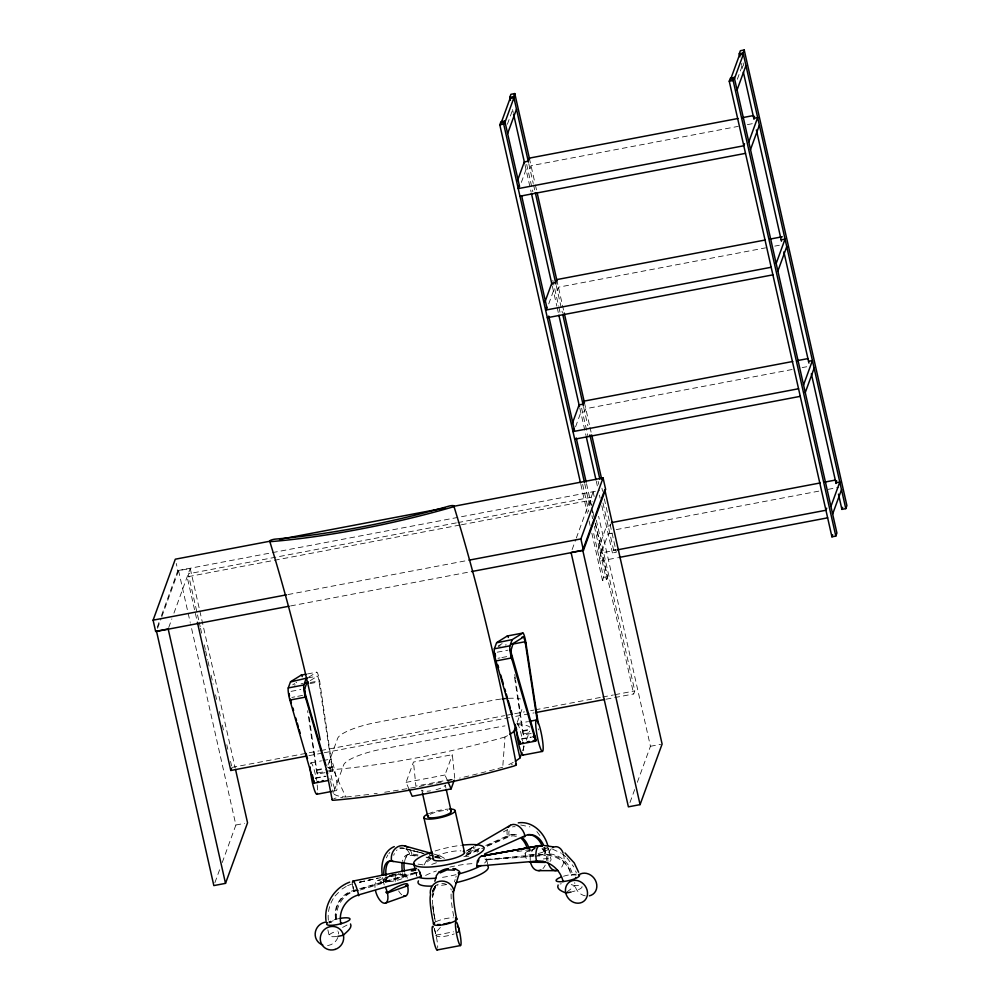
<?xml version="1.0" encoding="UTF-8"?>
<svg xmlns="http://www.w3.org/2000/svg" width="1000" height="1000" viewBox="0 0 1000 1000"><rect width="100%" height="100%" fill="white"/><g stroke="black" fill="none" stroke-linecap="round" stroke-linejoin="round"><path stroke-width="0.75" stroke-dasharray="5 3.75" d="M384.225 878.213A23.963 10.812 70.4 0 0 384.85 881.575L386.975 881.05L386.575 878.75M387.013 880.962L386.912 880.875A9.6 2.212 -12.7 0 1 390.15 877.062A9.6 2.212 -12.7 0 1 403.013 875.125L405.163 874.562L404.725 872.3M502.875 765.3L504.988 736.988A53.788 12.375 -12.7 0 0 507.8 735.5M432.475 897.6L435.737 885.675M424.15 864.9L426.25 861M432.575 891.65L433.312 889.075M404.613 861.175C405.95 854.575 409.425 854.7 416.575 856.312M544.637 847.738A23.963 16.325 90 0 1 545.575 851.05L543.812 851.05A9.6 2.212 -12.7 0 0 543.663 848.037M454.425 881.787L455.138 879.5M455.863 877.225L456.213 876.075M435.4 886.488L432.887 894.475A23.963 3.413 79.2 0 0 432.525 896.4M576.15 875.163A9.6 2.212 -12.7 0 0 571.512 875.1L570.837 874.975L572.45 874.388A23.963 20.888 52.4 0 0 545.837 853.962A12 5.188 83.8 0 0 543.85 848.587M434.637 886.888L432.663 892.675L434.6 887.038M157.25 627.2L159.362 621.4M161.475 615.588L177.85 570.588L176.25 563.462M157.562 628.325L161.238 618.225M161.762 616.788L178.562 570.638L190.225 568.425L199.488 609.55M168.713 627.55L171.863 618.9M173.95 613.125L190.225 568.425M214.887 882.7L220.138 868.275M222.237 862.513L235.888 825.013L190.575 623.95M507.388 124.25L512.612 109.9M521.337 182.413L526.038 169.5L529.925 168.762L531.038 165.712L738.188 126.375M325.075 772.65L317.3 774.125A16 2.275 79.2 0 0 316.4 770.45L307.587 710.688M317.3 774.125L308.637 713.65M327.962 765.013L337.663 738.337A35.987 8.275 -12.7 0 1 375.988 722.537L492.663 700.375A35.987 8.275 -12.7 0 1 501.112 699.038M328.963 771.9L332.85 771.162A16 2.275 79.2 0 0 331.95 767.5L318.475 678.188L317.562 676.087L308.45 677.825M332.85 771.162L319.75 681.725A8 1.137 79.2 0 0 316.75 672.188L307.025 674.025M327.5 767A53.788 12.375 -12.7 0 0 333.225 769.613L345.812 797.025A53.788 12.375 -12.7 0 1 333.3 793.363L343.65 764.912A35.987 8.275 -12.7 0 1 381.987 749.112L498.65 726.963A35.987 8.275 -12.7 0 1 504.963 725.9M548.725 303.913L553.425 291L557.312 290.262L558.413 287.213L765.562 247.862M409.137 789.338L406.075 782.375L413.475 762.05L452.362 754.675L454.8 778.737L415.9 786.125L413.475 762.05M447.425 780.55L444.975 775L452.362 754.675M575.575 426.838L580.8 412.488L584.688 411.75L585.8 408.7L792.938 369.35M737.35 79.225L742.05 66.312M572.125 549.587L575.8 539.487M576.325 538.05L593.125 491.9L596.038 491.35M517.212 722.438L523.038 706.438M531.188 733.5L523.413 734.975A16 2.275 79.2 0 0 522.513 731.3L514.525 676.912M523.413 734.975L515.588 680.025M522.562 750.8L524.5 745.462M526.438 740.125L529.675 731.237M611.1 523.612L610.35 525.65L606.462 526.388L597.587 550.775L601.475 550.037L600.375 553.088L615.712 550.175M595.45 523.288L607.475 576.613L606.362 579.663L602.475 580.4L603.575 577.35L592.938 530.112M604.325 498.888L616.35 552.225L612.45 552.962L613.562 549.913L602.925 502.675M606.112 699.2L633.688 693.962L634.8 690.913L596.275 519.975M629.975 802.513L635.225 788.1M637.325 782.325L650.45 746.275L598.612 516.275M432.8 890.837L433.825 888.088M466.213 853.388L475.087 847.6M386.35 857.875L387.837 854.963M333.2 898.688C328.688 906.062 327.038 915.15 328.925 923.612M388.837 853.7L389.862 852.4M335.05 895.987L341.15 889.75M432.475 895.575L432.887 894.475A9.6 9.237 20 0 1 446.15 884.312M440.35 927.438L437.163 931.038L436.025 935.15A12 2.763 -12.7 0 0 441.675 936.637A12 2.763 -12.7 0 0 454.188 933.913M566.875 892.038L575.037 885.775A12 2.763 -12.7 0 1 582.013 887.212A12 2.763 -12.7 0 1 572.362 891.712M342.6 927.412L348.75 924.15M341.987 889.062L346.6 886.188M292.7 684.812L294.688 683.575M296.012 682.763L296.675 682.35M308.8 677.113L316.75 672.188M310.238 680.625L317.562 676.087M498.15 646.075L502.125 643.612M528 851.05L529.763 851.05A9.6 2.212 -12.7 0 1 534.862 849.237M473.787 846.787L468.55 849.862L473.787 846.838M467.137 850.4L473.913 846.513M503.462 831.875L507.512 829.625M431.35 858.775L427.625 861.55L426.188 864.425A2.512 2.163 -79 0 0 426.175 864.912M468.325 851.35L473.113 850.625L477.638 852.087M467.025 853.925L483.162 846.675M485.85 845.475L507.388 835.825A23.963 16.325 90 0 1 518.162 836.087M466.087 855.138L479.538 849.1M487.612 845.475L509.137 835.825A23.963 16.325 90 0 1 519.913 836.087M465.65 855.65L484.525 847.425M487.225 846.25L509.975 836.338L513 835.788L517.212 836.525M347.562 885.662L352.612 883.725M377.337 880.537L396.075 873.875M358.55 890.487C343.175 892.038 335.3 907.3 336.287 919.775A9.6 2.212 -12.7 0 0 328.95 923.713M360.05 890.037L416.7 873.05M414.925 872.613L353.5 890.487A23.963 23 -49 0 0 335.775 919.338L337.175 919.275M416.688 872.463L354.012 890.925A23.963 23 -49 0 0 336.287 919.775M560.062 884.025L561.325 883.75M434.85 857.475L439.288 857.262L442.038 858.825M359.438 882.25L377.625 878.238M389.762 875.562L397.337 873.888M359.462 882.25L380.8 877.6M389.95 875.6L399.087 873.6M359.712 882.087L377.912 878.15M390.062 875.525L397.65 873.875M747.387 124.625L753.525 123.462M774.775 246.112L779.375 245.238M802.15 367.612L806.75 366.737M177.85 570.588L599.5 490.5M456.35 522.888L188.263 573.812L198.837 620.7M457.887 522.6L591.163 497.287L592.188 501.825M459.837 525.062L187.15 576.862L197.037 620.725M461.375 524.775L590.05 500.337L591.413 506.388M616.25 529.612L818.787 491.138M828 489.387L838.737 487.35M288.025 594.55L467.425 560.475M612.062 533.237L608.175 533.975L599.3 558.375L603.188 557.638L602.087 560.675L617.425 557.762M290.587 605.938L469.988 571.862M613.562 549.913L616.163 549.425M603.575 577.35L607.475 576.613M294.288 685.075L295.262 684.9M301.087 683.787L302.95 683.538M498.45 646.3L500.4 645.938M505.262 645.013L506.238 644.825M310.275 682.537L319.025 680.875M310.025 683.575L319.75 681.725M291.062 691.363L300.788 689.513M497.175 652.212L507.863 650.188M291.863 697.425L294.788 696.875M297.7 696.325L302.562 695.4M497.975 658.288L499.925 657.913M501.863 657.537L506.725 656.625M231.9 767.438L319.225 750.85M320.75 750.562L504.588 715.65M506.112 715.35L524.5 711.862M530.625 710.7L533.688 710.113M535.225 709.825L601.087 697.312M602.625 697.025L613.35 694.987M614.875 694.7L634.8 690.913M308.913 755.65L322.7 753.025M324.237 752.738L509.6 717.525M515.725 716.363L534.113 712.875M310.988 762.837L321.463 760.85M322.962 760.562L330.438 759.15M517.112 723.688L527.575 721.7M316.637 769.8L323.438 768.5M328.3 767.575L332.188 766.838M522.75 730.65L529.562 729.35M316.4 770.45L324.175 768.975M329.038 768.05L331.95 767.5M522.513 731.3L530.288 729.825M317.712 772.975L324.525 771.688M328.413 770.95L333.275 770.025M523.837 733.825L530.638 732.537M315.475 777.962L325.2 776.112M521.587 738.812L531.312 736.963M315.338 778.325L326.037 776.3M521.462 739.175L531.175 737.337M333.212 791.15L336.2 790.588A16 2.275 79.2 0 0 333.925 767.237A16 2.275 79.2 0 0 329.837 766.775A16 2.275 79.2 0 0 336.2 790.588M406.075 782.375L444.975 775M235.888 825.013L244.638 823.35M650.45 746.275L660.65 744.338M436.025 935.15L453.525 931.825M517.05 851.637L535.312 848.75M534.65 854.887L486.15 859.425A1.963 0.85 83.8 0 1 485.462 859.9L533.725 855.6M538.387 854.575C550.163 853.9 567.663 858.45 570.837 874.975M537.45 855.3L544.9 854.675A23.963 20.888 52.4 0 1 571.512 875.1M485.688 859.938L533.488 856.375M534.975 856.263L545.538 855.475L544.9 854.675A9.6 4.15 83.8 0 0 541.962 848.662M399.675 847.875L404.525 848.375M520.725 824.987L529.95 826.9M543.625 847.837L549.55 848.413M426.912 857.725L431.238 858.325M418.088 864.125L424.2 865.05M417.925 854.912L411.812 853.975A23.963 10.812 70.4 0 0 404.425 860.725M428.113 856.462L430.15 856.775M436.262 857.7L442.375 858.637M417.95 855.938L409.8 854.7A9.6 8.275 -79 0 0 400.062 848.3M426.087 857.175L430.163 857.8M440.138 855.888L444.113 858.15A3.088 2.662 -79 0 1 444.338 858.675M424.15 853.538L405.988 849.075L423.425 853.462M434.75 856.15L439.288 857.262M429.237 854.938L433.587 856.025M435.05 856.4L437.95 857.125L435.05 856.363A19.825 17.087 -79 0 1 440.1 856.15M571.25 884.587L575.037 885.775M405.975 848.75L414.7 851.038M416.15 851.425L423.413 853.325M429.225 854.85L433.587 855.987M386.875 880.863L386.912 880.875A23.963 10.812 70.4 0 1 386.238 877.5M433.175 853.9L440.538 855.95M552.513 849.15L560.988 853.062M478.075 850.938L478.762 851.325M405.163 874.475L405.075 874.425A23.963 10.812 70.4 0 1 404.675 872.712M561.85 853.662L566.188 857.05M566.925 857.788L573.812 866.912M536.85 831.562L542.125 838.462M575.612 870.975L576.35 872.962M542.987 849.188L543.55 851.3M743.088 62.925L743.775 65.975M741.413 63.475L742.663 69.025M529.325 158.125L535.037 183.475M535.388 185L536.763 191.1M556.712 279.613L564.225 313M584.425 402.625L589.637 425.75M589.987 427.275L591.362 433.375M528.775 163.675L533.25 183.487M533.587 185L534.963 191.1M556.25 285.575L562.438 313M583.663 407.188L587.837 425.75M601.925 488.225L602.612 491.275M526.688 164.412L532.875 191.838M552.788 280.212L558.625 306.112M558.962 307.638L560 312.213M581.625 408.212L587.812 435.637M598.112 481.35L598.8 484.387M512.525 109.562L513.212 112.6M524.888 164.412L531.075 191.838M552.362 286.312L556.825 306.112M557.175 307.638L558.55 313.738M579.837 408.212L586.013 435.637M596.312 481.35L597.35 485.913M599.412 495.062L600.1 498.113M601.812 505.725L612.45 552.962M593.125 491.9L594.15 496.475M586.525 483.663L591.325 505M592.7 511.1L593.737 515.662M591.75 507.9L593.8 516.975M595.163 523.025L633.688 693.962M584.725 483.663L589.875 506.525M591.938 515.662L592.625 518.713M594.338 526.337L606.362 579.663M582.638 484.4L588.812 511.838M580.837 484.412L587.362 513.362M589.075 520.975L590.112 525.55M591.825 533.162L602.475 580.4M548.5 848.375L551.075 859.762M525.112 853.7L526.763 861.062M486.6 859.45L488.312 867.038M445.875 787.862L445.213 784.912A12 2.763 -12.7 0 1 435.012 789.987M422.45 793.062L421.788 790.1A12 2.763 -12.7 0 0 430.513 790.875M434.412 928.55L436.025 935.675M415.688 872.175L416.337 875.025M406.625 875.337L407.287 878.263M383.225 880.638L384.188 884.912M329.925 778.413L330.3 780.075M330.6 781.413L333.3 793.363M327.875 929.85L329.162 935.537M199.838 611.075L235.188 767.962M199.175 622.212L200.2 626.75M200.538 628.263L201.9 634.325M204.288 644.912L205.312 649.45M205.65 650.962L207.7 660.037M208.038 661.55L209.062 666.087M211.1 675.163L213.15 684.237M215.538 694.825L216.562 699.362M219.288 711.462L220.312 716M222.35 725.088L224.062 732.65M226.788 744.75L227.812 749.287M230.538 761.388L231.562 765.925M178.562 570.638L190.225 622.425M385.138 877.725L385.65 880.288M383.325 880.863L382.65 877.487M434.762 918.337L433.862 913.312M434.762 918.85L433.862 913.875M514.75 674.5L515.375 678.65M433.475 911.425L432.587 904.5M433.375 910.05L432.45 900.175M504.988 736.988A232.35 53.45 -12.7 0 1 333.225 769.613M517.263 724.812A35.987 8.275 -12.7 0 1 529.888 727.2M508.363 698.35A35.987 8.275 -12.7 0 1 520.45 698.962M502.738 767.225A232.35 53.45 -12.7 0 1 459.6 778.125M452.575 779.7A232.35 53.45 -12.7 0 1 445.763 781.188M441.287 782.138A232.35 53.45 -12.7 0 1 382.762 792.537M377.2 793.325A232.35 53.45 -12.7 0 1 374.15 793.737M368.738 794.45A232.35 53.45 -12.7 0 1 340.637 797.513M513.237 762.387A53.788 12.375 -12.7 0 1 505.675 766.012M430.3 814.287A12 2.763 -12.7 0 1 447.663 810.325M434.913 857.138A16 3.675 -12.7 0 1 460.887 850.875M428.3 813.838A16 3.675 -12.7 0 1 447.875 809.125M486.337 858.725A35.987 8.275 -12.7 0 1 484.375 863.213M456 874.675A35.987 8.275 -12.7 0 1 439.087 877.8M417.15 876.388A35.987 8.275 -12.7 0 1 417.475 872.312M431.725 864.425A35.987 8.275 -12.7 0 1 437.7 862.362M463.837 856.675A35.987 8.275 -12.7 0 1 470.325 856.075M435.138 850.975A35.987 8.275 -12.7 0 1 461.275 845.275M446.5 884.575A35.987 8.275 -12.7 0 1 437.488 885.75M425.613 875.438A35.987 8.275 -12.7 0 1 436.388 870.962M449.725 867.125A35.987 8.275 -12.7 0 1 475 863.538M352.45 883.737A12 1.95 75.1 0 0 353.5 890.487L354.025 891.838L354.012 890.925A9.6 1.562 75.1 0 1 353.15 884.987M339 918.587A12 2.763 -12.7 0 0 328.738 921.963A12 11.513 -49 0 1 332.1 923.012M336.75 936.475A12 2.763 -12.7 0 1 329.15 935.375A12 2.763 -12.7 0 1 337.3 931.012M338.5 931.762A12 11.513 -49 0 1 338.587 933.988M337.863 937.463A12 11.513 -49 0 1 326.2 945.575M450.788 888.775A9.6 9.237 20 0 1 451.312 890.05M435.425 921.6A23.963 3.413 79.2 0 1 432.525 901.85M453.725 916.312A23.963 3.413 79.2 0 1 451.275 892.087M435.975 921.737A12 2.763 -12.7 0 1 453.338 917.788M434.162 928.662A12 1.7 79.2 0 1 437.713 947.675M563.5 876.25A12 2.763 -12.7 0 1 576.213 874.212M485.012 858.812A2.512 1.087 83.8 0 1 485.275 859.638M585.3 895.875A12 10.462 52.4 0 1 574.75 882.588M547.062 847.487A12 2.763 -12.7 0 1 537.537 853.7M533.95 854.388A12 2.763 -12.7 0 1 525.1 853.413A12 2.763 -12.7 0 1 534.875 848.662M543.387 849.362A23.963 16.325 90 0 1 543.812 851.05M529.338 849.362A23.963 16.325 90 0 1 529.763 851.05M507.312 829.938A12 8.338 64.1 0 0 507.388 835.825L508.512 836.938L509.137 835.825A9.6 6.675 64.1 0 1 510.1 828.775M512.475 826.95A9.6 6.675 64.1 0 1 515.15 826.775M466.325 851.062A19.825 13.787 64.1 0 1 478.05 851.162M543.35 858.925A12 2.763 -12.7 0 1 549.95 861.388M530.25 860.288A12 8.175 90 0 1 533.737 848.75M542.75 848.55A12 8.175 90 0 1 546.413 860.537M545.225 865.125A12 8.175 90 0 1 542.938 868.575M547.962 861.388A12 8.175 90 0 1 551.312 848.75M563.413 853.875A12 8.175 90 0 1 559.85 869.175M410.075 849.875A12 10.35 -79 0 1 411.812 853.975L410.962 855.475L409.8 854.7A23.963 10.812 70.4 0 0 402.413 861.45M393.738 855.312A9.6 8.275 -79 0 1 394.363 853.55M396.4 850.537A9.6 8.275 -79 0 1 397.062 849.925M403.013 875.125A23.963 10.812 70.4 0 1 402.663 873.425M426.337 861.125A19.825 17.087 -79 0 1 431.112 857.688M375 887.55A12 5.412 70.4 0 1 383.837 884.575M401.812 894.8A12 5.412 70.4 0 1 398.612 890.913M395.288 881.413A12 5.412 70.4 0 1 397.038 873.612M400.175 873.65A12 5.412 70.4 0 1 405.2 879.375M310.338 763.8A16 2.275 79.2 0 1 316.512 780.362M317.188 784.975A16 2.275 79.2 0 1 317.6 791.175M516.9 723.737A16 2.275 79.2 0 1 522.625 741.213M523.3 745.825A16 2.275 79.2 0 1 523.713 751.025M538.188 728.787A16 2.275 79.2 0 1 538.475 729.912M511.287 764.812A4 0.925 -12.7 0 1 512.362 764.538M333.812 798.675A4 0.925 -12.7 0 1 336.075 798.025M388.612 881.712A12 2.763 -12.7 0 0 406.637 875.625A12 2.763 -12.7 0 0 389.525 876.625A12 2.763 -12.7 0 0 388.612 881.712"/><path stroke-width="1.5" d="M421.35 876.85L419.675 871.95M455.325 868.825L459.162 871.15A3.137 3.025 20 0 1 459.625 872.212L459.438 872.613A1.963 1.887 20 0 1 458.15 873.012M537.487 861.3L537.05 861.938L536.512 861.125A12 5.188 83.8 0 1 536.862 848.75A12 5.188 83.8 0 1 542.15 846.45M358.7 895.75L358.6 894.912A12 1.95 75.1 0 0 354.812 883.325A12 1.95 75.1 0 0 352.45 882.487M537.275 720.975L525.112 641.513L523.675 636.938L513.038 643.538L510.75 651.263L535.062 736.587L533.125 736.963M477.887 862.375L478.888 859.862M306.85 682.8L304.625 689.013L305.2 693.8L326.025 765.625M459.625 872.262L453.888 890.475A23.963 3.413 79.2 0 0 456.8 919.325L455.525 919.3M434.862 881.237L436.3 876.688A3.088 2.975 20 0 1 436.238 875.837L439.175 871.725M289.062 606.225L155.662 631.562L153.1 620.175L175.287 559.2L270.35 541.138M305.85 756.225L230.787 770.487L231.525 768.45M328.575 780.425L314 783.2L289.875 700.075A8 1.137 79.2 0 1 288.263 687.938L290.438 681.963L307.475 677.938M580.5 482.887L499.8 124.812L500.913 121.762L504.8 121.025L519.562 186.537M510.475 100.412L509.787 97.362L510.887 94.325L514.788 93.575L529.55 159.1M225.512 883.363L168.188 629L156.512 631.213L213.837 885.588L225.512 883.363L247.55 822.8L235.538 769.488M584.388 482.15L503.688 124.075L504.8 121.025M528.438 162.15L513.675 96.625L514.788 93.575M327.663 773.75L305.425 697.113A8 1.137 79.2 0 1 303.812 684.975L305.988 679M507.625 133.55L516.5 109.162M517.537 180.562L524.325 161.912L528.212 161.175L529.325 158.125L738.012 118.488M519.338 185.562L518.237 188.612L743.787 145.775L744.525 143.737M314 783.2L314.337 782.25A16 2.275 79.2 0 1 313.975 780.55M544.925 302.05L551.712 283.4L555.6 282.663L556.712 279.613L765.387 239.975M546.725 307.05L545.612 310.1L771.175 267.262M572.3 423.55L579.087 404.9L582.975 404.15L584.087 401.112L792.763 361.475M574.1 428.55L572.987 431.6L798.55 388.75M533.263 736.587L535.2 736.225A16 2.275 79.2 0 0 536.013 740.15L535.662 741.1L520.112 744.05L495.988 660.925A8 1.137 79.2 0 1 494.375 648.787L496.55 642.812L512.263 639.612L522.863 633.038A8 1.137 79.2 0 1 525.862 642.575L538.325 723.975M409.137 789.338L412.212 796.287L451.1 788.9L454.263 780.188M535.662 741.1L511.538 657.962A8 1.137 79.2 0 1 509.925 645.837L512.1 639.85M729.25 81.225L730.35 78.175L734.25 77.438L836.912 533.038L835.812 536.087L831.925 536.825L729.25 81.225L733.138 80.487L734.25 77.438M739.912 56.837L739.237 53.788L740.337 50.738L744.225 50L846.9 505.6L845.788 508.638L841.9 509.387L838.475 494.15M845.788 508.638L743.125 53.05L744.225 50M737.062 89.963L745.95 65.575M471.525 571.575L583.45 550.312L580.887 538.925L603.075 477.938L452.812 506.488M515.288 761.213A53.788 12.375 -12.7 0 0 519.975 757.913L513.975 731.338L515.275 727.775M582.75 550.25L604.788 489.688L662.113 744.062L640.075 804.625L628.4 806.85L571.075 552.475L582.75 550.25L640.075 804.625M583.45 550.312L605.638 489.338L603.075 477.938M520.112 744.05L520.45 743.1A16 2.275 79.2 0 1 520.087 741.4M519.975 757.913L521.912 752.575M754.513 116.3L753.775 118.325L757.663 117.587L748.787 141.988M750.5 149.575L759.375 125.188M776.175 263.475L785.05 239.088L781.15 239.825M777.875 271.062L786.75 246.675M803.55 384.963L812.425 360.575L808.538 361.312M805.263 392.562L814.137 368.162M826.675 508.212L825.925 510.25L617.25 549.875M836.65 480.775L835.913 482.8L839.8 482.062L830.925 506.463M832.638 514.05L841.513 489.663M831.925 536.825L832.663 534.788M841.9 509.387L842.638 507.35M477.475 860.725L476.763 865.275A3.088 1.338 83.8 0 0 476.9 866.137L477.088 866.4A1.963 0.85 83.8 0 0 477.762 865.888L477.837 865.525M393.4 861.525L391.637 861.15A12 10.35 -79 0 1 395.887 848.025A12 10.35 -79 0 1 407.887 847.537M387.4 892.962L407.587 885.8C410.337 879.225 389.7 890.163 387.4 892.962A12 2.763 -12.7 0 1 385.788 892.038M558.125 885.013C556 889.212 562.612 891.562 565.712 892.938A12 2.763 -12.7 0 0 571.175 892M407.587 885.8L407.638 885.738A12 2.763 -12.7 0 0 405.55 885.612M440.112 872.925L446.95 869.875L454.538 870.163M290.587 681.712L301.2 675.138L306.062 674.212M308.25 681.862L304.9 683.175M496.712 642.575L507.312 635.988L522.863 633.038M510.425 825.275L475.262 845.738M394.288 846.6C383.475 850.975 380.675 864.262 382.238 874.7M484.6 853.962L524.95 835.825A23.963 16.325 90 0 1 543.375 844.675M349.725 882.125C334.288 887.688 323.837 904.412 326 920.75M385.55 903.075L405.725 895.9M421.325 876.625L358.6 894.912A23.963 23 -49 0 0 340.875 923.763L341.763 923.263L340.475 923.3M563.513 880.925L562.475 881.375L563.125 881.55A23.963 20.888 52.4 0 0 536.512 861.125L476.9 866.137M434.525 923.288L433.512 923.7A23.963 3.413 79.2 0 1 430.55 894.912A12 11.55 20 0 1 439.65 881.275A12 11.55 20 0 1 453.888 890.475L452.525 891.812M412.8 870.612L415.85 869.95L411.3 870.925M353.038 881.075L416.613 868.325M509.787 97.362L513.675 96.625M739.237 53.788L743.125 53.05M499.8 124.812L503.688 124.075M742.613 117.613L753.35 115.575M519.938 196.2L745.5 153.363M769.987 239.1L782.262 236.775M547.325 317.7L772.887 274.85M797.375 360.6L808.112 358.562M574.7 439.188L800.263 396.35M279.55 539.388L445.15 507.938M611.462 522.6L820.15 482.962M824.75 482.088L835.487 480.05M153.1 620.175L286.488 594.837M468.95 560.175L580.887 538.925M618.962 557.475L827.638 517.837M521.7 637.325L523.638 636.95M511.012 644.025L513.038 643.538M306.388 683.275L308.337 682.9M512.5 644.125L525.138 641.725M524.888 642.763L525.862 642.575M288.263 687.938L303.812 684.975M494.375 648.787L509.925 645.837M303.7 688.962L304.675 688.775M509.812 649.812L510.788 649.625M304.5 695.025L305.475 694.85M510.625 655.875L511.587 655.7M289.875 700.075L305.425 697.113M495.988 660.925L511.538 657.962M535.638 712.588L604.575 699.488M529.075 721.413L536.55 720M317.262 781.7L318.225 781.513M322.125 780.775L323.088 780.588M522.4 742.738L523.375 742.55M527.263 741.812L529.2 741.438M533.1 740.7L536.013 740.15M316.762 794.275L331.712 791.438M522.875 755.125L542.312 751.438A16 2.275 79.2 0 0 540.037 728.088A16 2.275 79.2 0 0 535.95 727.625A16 2.275 79.2 0 0 542.312 751.438M437.075 949.987L460.412 945.562A12 1.7 79.2 0 0 458.713 928.05L457.488 926.425M539.55 845.65L481.2 856.225L540.588 845.625L482.15 855.863M518.288 822.85C532.288 820.763 544.288 832.65 547.725 845.4M529.562 862.2L545.225 862.425M538.675 870.65L556.25 870.65M543.7 845.45L553.188 846.85M542.625 861.488L544.525 861.762M414.038 864.538L391.637 861.15A23.963 10.812 70.4 0 0 383.875 874.975M350.525 923.962C352.713 927.962 346.075 932.237 343.425 935.163A12 2.763 -12.7 0 1 337.887 936.312M405.213 846.087L431.7 853.487M483.938 855.938L484.888 856.488M421.213 876.975L419.6 872.663M565.013 852.962L574.237 862.913L578.638 872.262M523.638 836.612L524.625 836.85L524.95 835.825A12 8.338 64.1 0 0 517.375 825.387A12 8.338 64.1 0 0 508.35 827.375M448.038 781.95L451.1 788.9M453.862 506.062C479.913 590.913 499.775 677.55 516.337 764.712M269.675 541.05C289.775 606.425 306.125 672.9 320.213 739.812M497.875 664.975L498.6 667.5M500.8 675.088L501.538 677.613M501.9 678.875L503.375 683.938M504.837 688.988L505.575 691.513M506.312 694.038L507.413 697.837M508.137 700.362L510.337 707.95M511.075 710.475L512.175 714.262M515.112 724.375L516.575 729.438M290.287 699.062L291.388 702.85M292.85 707.913L293.587 710.438M295.788 718.025L296.525 720.55M297.262 723.075L298.363 726.875M299.088 729.4L300.188 733.188M306.062 753.413L307.525 758.475M312.3 774.9L313.4 778.7M743.35 72.075L754 119.312M756.4 129.975L781.462 241.2M783.875 251.875L808.938 363.1M811.338 373.775L836.062 483.475M733.138 80.487L835.812 536.087M537.1 192.625L557.013 281M564.225 313L584.487 402.9M591.7 434.9L601.663 479.087M535.3 192.625L555.913 284.05M562.775 314.525L583.375 405.95M589.9 434.9L599.862 479.087M513.562 114.125L524.55 162.887M531.413 193.363L552.025 284.788M558.888 315.262L579.487 406.688M586.362 437.163L595.975 479.825M521.625 195.688L547.038 308.438M548.75 316.062L574.5 430.337M576.225 437.95L586.175 482.137M455.1 810.625L464.513 852.387M446.213 789.338L451.2 811.488M422.45 793.062L427.775 816.675M423.875 817.55L433.288 859.312M413.762 863.637L415.05 869.325M197.387 622.238L230.787 770.487M289.5 696.05L289.1 693.562M326.262 769.4L332.15 799.688M495.513 656.425L495.15 653.487M510.412 650.05L511.238 655.425M511.438 656.775L511.85 659.45M304.5 690.55L305.738 698.6M513.975 731.338A53.788 12.375 -12.7 0 1 509.663 734.412M502.163 698.9A35.987 8.275 -12.7 0 1 505.312 698.575M450.65 810.85A12 2.763 -12.7 0 1 439.2 816.975A12 2.763 -12.7 0 1 428.525 815.425M463.275 851.312A16 3.675 -12.7 0 1 450.812 859.175A16 3.675 -12.7 0 1 433.475 858.538M449.188 809.062A16 3.675 -12.7 0 1 451.737 813.812A16 3.675 -12.7 0 1 429.787 819.1A16 3.675 -12.7 0 1 427.238 814.35M481.138 865.462A35.987 8.275 -12.7 0 1 459.113 873.888M435.775 878.162A35.987 8.275 -12.7 0 1 419.113 877.438M462.4 845.15A35.987 8.275 -12.7 0 1 477.512 854.688A35.987 8.275 -12.7 0 1 422.575 867.075A35.987 8.275 -12.7 0 1 432.1 851.975M487.5 865.688A35.987 8.275 -12.7 0 1 455.55 882.788M431.362 886.125A35.987 8.275 -12.7 0 1 418.462 880.888M340.138 918.375A12 2.763 -12.7 0 1 349.675 919.825A12 2.763 -12.7 0 1 334.462 925.037A12 2.763 -12.7 0 1 327.612 922.675M418.162 869.525A19.825 3.212 75.1 0 1 419.688 872.087M322.775 944.987A12 11.513 -49 0 1 326.438 922.025M455.5 918.025A12 2.763 -12.7 0 1 445.2 924.362A12 2.763 -12.7 0 1 434.688 922.487M450 922.438A9.6 2.212 -12.7 0 1 443.338 924.15M440.325 924.513A9.6 2.212 -12.7 0 1 437.612 924.5M439.338 871.938A19.825 19.087 20 0 1 448.413 868.562M452.887 868.562A19.825 19.087 20 0 1 455.288 868.988M457.55 932.375A12 2.763 -12.7 0 0 459.363 930.725L458.738 928.125A12 1.7 79.2 0 0 455.637 927.7A12 1.7 79.2 0 0 460.412 945.562M437.575 949.275A12 1.7 79.2 0 1 433.225 938.4A12 1.7 79.2 0 1 433.375 927M578.488 874.525A12 2.763 -12.7 0 1 573.2 879.325A12 2.763 -12.7 0 1 557.7 881.55A12 2.763 -12.7 0 1 561.362 876.975M575.775 877.463A9.6 2.212 -12.7 0 1 575.525 877.6M477.562 860.925A19.825 8.575 83.8 0 1 483.95 856.1M578.575 875.025A12 10.462 52.4 0 1 595.4 880.3A12 10.462 52.4 0 1 589.312 895.85M521.425 838.5A23.963 16.325 90 0 1 527.062 847.738M522.137 837.575A23.963 16.325 90 0 1 528.825 847.738M527.987 834.613A23.963 16.325 90 0 1 542.288 846.175M530.588 862.425A12 2.763 -12.7 0 1 531.325 862.087M540.913 870.05A12 8.175 90 0 1 530.388 861.388M557.775 870.337A12 8.175 90 0 1 548.425 863.438M552.663 847.65A12 8.175 90 0 1 563.075 852.875M404.4 871.038A23.963 10.812 70.4 0 1 404.212 862M386.025 875.863A23.963 10.812 70.4 0 1 391.138 860.487M402.375 871.762A23.963 10.812 70.4 0 1 402.188 862.712M385.562 887.6A12 5.412 70.4 0 1 385.35 903.15A12 5.412 70.4 0 1 375.475 890.638M407.325 884.762A12 5.412 70.4 0 1 403.638 895.875M317.413 793.312A16 2.275 79.2 0 1 313.412 786.712A16 2.275 79.2 0 1 310.163 766.938M301.2 675.138A8 1.137 79.2 0 1 302.238 676.587M523.413 754.6A16 2.275 79.2 0 1 519.362 746.95A16 2.275 79.2 0 1 516.275 727.788M507.312 635.988A8 1.137 79.2 0 1 508.35 637.438M332.438 799.375A4 0.925 -12.7 0 0 334.2 800.2A240.35 55.287 -12.7 0 0 513.6 766.125A4 0.925 -12.7 0 0 515.487 764.225M510.037 98.513L501.163 122.9L505.05 122.163L513.925 97.762L510.037 98.513M739.488 54.925L730.612 79.312L734.5 78.575L743.375 54.188L739.488 54.925M335.175 949.412A12 11.513 -49 0 0 340.15 929.425A12 11.513 -49 0 0 320.613 935.788A12 11.513 -49 0 0 335.175 949.412M565.612 892.412A12 10.462 52.4 0 0 583.688 901.35A12 10.462 52.4 0 0 580.112 881.55A12 10.462 52.4 0 0 565.612 892.412M270.1 540.612A4 0.925 -12.7 0 0 271.725 541.55A240.35 55.287 -12.7 0 0 451.112 507.475A4 0.925 -12.7 0 0 453.7 505.75A4 0.925 -12.7 0 0 448.812 506.163A232.35 53.45 -12.7 0 1 275.387 539.1A4 0.925 -12.7 0 0 270.1 540.612"/></g></svg>
